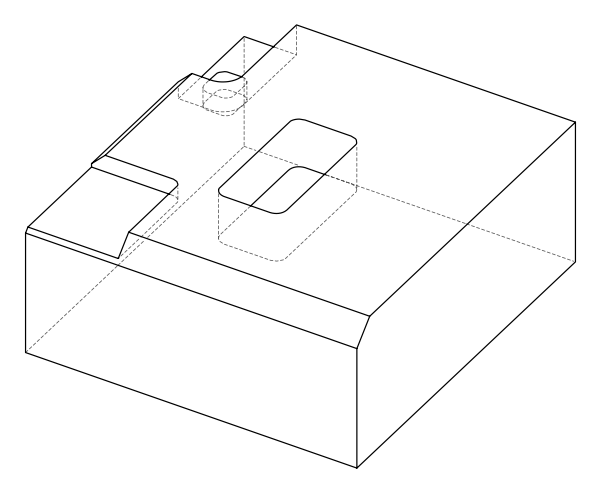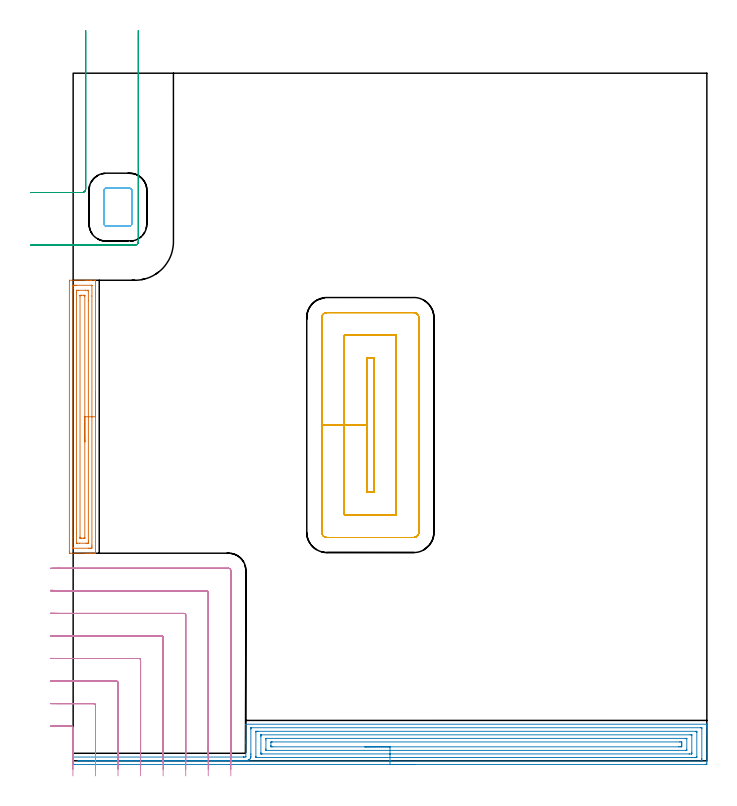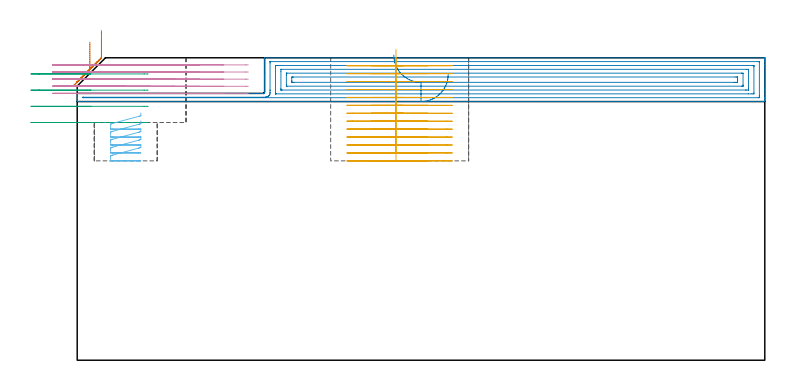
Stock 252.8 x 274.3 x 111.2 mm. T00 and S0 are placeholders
(PLAN: 6 operations, 2 tool changes, 40.7 min)
(1 AREA_MILL | FG_CHAMFER_SURFACE | UGT0205_001 | 3.72 min | 6543 mm3)
(2 AREA_MILL_1 | FG_CHAMFER_SURFACE_1 | UGT0205_001 | 10.23 min | 32088 mm3)
(3 MILL_CORNER_NOTCH_RECTANGULAR | CORNER_NOTCH_RECTANGULAR | UGT0201_006 | Follow Part, ap 7, ae 75% | 1.91 min | 77100 mm3)
(4 MILL_CORNER_NOTCH_RECTANGULAR_1 | CORNER_NOTCH_RECTANGULAR_1 | NXT0201_011 | Follow Part, ap 3, ae 75% | 7.79 min | 66328 mm3)
(5 MILL_RECTANGULAR_POCKET | POCKET_RECTANGULAR_STRAIGHT | NXT0201_011 | Follow Part, ap 3, ae 75% | 16.05 min | 193378 mm3)
(6 MILL_RECTANGULAR_POCKET_1 | POCKET_RECTANGULAR_STRAIGHT_1 | NXT0201_011 | Follow Part, ap 3, ae 75% | 0.99 min | 8261 mm3)
(TOOL UGT0205_001 | Chamfer Mill 20 x 3 x 45 deg. | D20 FL50 Z2)
(TOOL UGT0201_006 | End Mill 28 mm | D28 FL25 Z2)
(TOOL NXT0201_011 | ENDMILL 12mm [2P460-1200-NA 1630] | D12 FL38 Z6)
(OP 1 AREA_MILL)
G17 G21 G94 G90
T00 M6
G54
G17 G0 G90 X8.9 Y147.25 S1061 M3
G43 Z121.2 H0
G94 G1 Y147.212 Z120.328 F250.
Y147.098 Z119.463
Y146.909 Z118.612
Y146.647 Z117.78
Y146.313 Z116.974
Y145.91 Z116.2
Y145.442 Z115.464
Y144.91 Z114.772
Y144.321 Z114.129
Y143.678 Z113.54
Y142.986 Z113.008
Y142.25 Z112.54
Y141.476 Z112.137
Y140.67 Z111.803
Y139.838 Z111.541
Y138.986 Z111.352
Y138.122 Z111.238
Y137.25 Z111.2
Y82.932
X8.898 Y82.81 Z111.189
X8.79 Y82.803 Z111.082
X8.674 Y82.8 Z110.973
X7.999 Z110.298
X7.288 Z109.587
X6.767 Z109.063
X6.507 Z108.804
X5.891 Z108.188
X5.631 Z107.928
X5.015 Z107.309
X-1.12 Z101.177
X-1.432 Y82.804 Z100.865
X-1.492 Y82.81 Z100.805
X-1.499 Y82.872 Z100.799
X-1.5 Y83.378 Z100.8
Y191.123
X-1.494 Y191.633 Z100.803
X-1.491 Y191.69 Z100.806
X-1.428 Y191.7 Z100.869
X5.015 Z107.309
X5.631 Z107.928
X5.891 Z108.188
X6.507 Z108.804
X6.767 Z109.063
X7.288 Z109.587
X8.675 Z110.973
X8.79 Y191.697 Z111.082
X8.898 Y191.69 Z111.189
X8.9 Y191.568 Z111.2
Y137.25
X7.486 Z109.786
Y86.049
X7.483 Y85.322 Z109.783
X7.479 Y85.158 Z109.779
X7.466 Y84.81 Z109.766
X7.117 Y84.803 Z109.417
X6.767 Y84.801 Z109.067
X6.244 Y84.8 Z108.544
X-0.028 Y84.801 Z102.272
X-0.05 Y84.803 Z102.25
X-0.071 Y84.809 Z102.229
X-0.079 Y84.814 Z102.221
X-0.081 Y84.829 Z102.219
X-0.085 Y84.997 Z102.215
X-0.086 Y89.089 Z102.214
X-0.085 Y188.451 Z102.215
X-0.083 Y189.178 Z102.217
X-0.079 Y189.342 Z102.221
X-0.066 Y189.69 Z102.234
X0.283 Y189.697 Z102.583
X0.633 Y189.699 Z102.933
X1.156 Y189.7 Z103.456
X7.428 Y189.699 Z109.728
X7.45 Y189.697 Z109.75
X7.471 Y189.691 Z109.771
X7.479 Y189.686 Z109.779
X7.481 Y189.671 Z109.781
X7.485 Y189.503 Z109.785
X7.486 Y185.401 Z109.786
Y137.25
X6.072 Z108.372
X6.071 Y87.646 Z108.371
X6.069 Y86.939 Z108.369
X6.067 Y86.848 Z108.367
X6.065 Y86.811 Z108.365
X6.023 Y86.805 Z108.323
X5.891 Y86.803 Z108.191
X5.152 Y86.8 Z107.452
X2.523 Z104.823
X1.646 Z103.946
X1.509 Y86.803 Z103.809
X1.372 Y86.808 Z103.672
X1.339 Y86.81 Z103.639
X1.335 Y86.831 Z103.635
X1.331 Y86.878 Z103.631
X1.329 Y86.939 Z103.629
X1.328 Y90.919 Z103.628
X1.329 Y186.854 Z103.629
X1.331 Y187.561 Z103.631
X1.333 Y187.652 Z103.633
X1.335 Y187.689 Z103.635
X1.377 Y187.695 Z103.677
X1.509 Y187.697 Z103.809
X2.248 Y187.7 Z104.548
X4.877 Z107.177
X5.754 Z108.054
X5.891 Y187.697 Z108.191
X6.028 Y187.693 Z108.328
X6.062 Y187.69 Z108.362
X6.065 Y187.669 Z108.365
X6.069 Y187.622 Z108.369
X6.071 Y187.561 Z108.371
X6.072 Y183.581 Z108.372
Y137.25
X4.657 Z106.957
Y89.084
X4.655 Y88.907 Z106.955
X4.653 Y88.844 Z106.953
X4.651 Y88.815 Z106.951
X4.636 Y88.81 Z106.936
X4.537 Y88.807 Z106.837
X4.138 Y88.801 Z106.438
X4.06 Y88.8 Z106.36
X3.262 Z105.562
X3.183 Z105.483
X2.86 Y88.805 Z105.16
X2.78 Y88.809 Z105.08
X2.749 Y88.813 Z105.049
X2.747 Y88.838 Z105.047
X2.745 Y88.908 Z105.045
X2.743 Y89.247 Z105.043
Y185.416
X2.745 Y185.593 Z105.045
X2.747 Y185.656 Z105.047
X2.749 Y185.685 Z105.049
X2.764 Y185.69 Z105.064
X2.863 Y185.693 Z105.163
X3.262 Y185.699 Z105.562
X3.34 Y185.7 Z105.64
X4.138 Z106.438
X4.217 Z106.517
X4.54 Y185.695 Z106.84
X4.62 Y185.691 Z106.92
X4.651 Y185.687 Z106.951
X4.653 Y185.662 Z106.953
X4.655 Y185.592 Z106.955
X4.657 Y185.253 Z106.957
Y137.25
Y136.378 Z106.995
Y135.514 Z107.109
Y134.662 Z107.298
Y133.83 Z107.56
Y133.024 Z107.894
Y132.25 Z108.297
Y131.514 Z108.766
Y130.822 Z109.297
Y130.179 Z109.886
Y129.59 Z110.529
Y129.058 Z111.222
Y128.59 Z111.957
Y128.187 Z112.731
Y127.853 Z113.537
Y127.591 Z114.369
Y127.402 Z115.221
Y127.288 Z116.086
Y127.25 Z116.957
G0 Z121.2
M5
M2
(OP 2 AREA_MILL_1)
G17 G21 G94 G90
T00 M6
G54
G17 G0 G90 X136.4 Y-1.5 S1061 M3
G43 Z121.2 H0
Z105.1
G94 G1 X136.362 Z104.228 F250.
X136.248 Z103.364
X136.059 Z102.512
X135.797 Z101.68
X135.463 Z100.874
X135.06 Z100.1
X134.592 Z99.364
X134.06 Z98.672
X133.471 Z98.029
X132.828 Z97.44
X132.136 Z96.909
X131.4 Z96.44
X130.626 Z96.037
X129.82 Z95.703
X128.988 Z95.441
X128.136 Z95.252
X127.272 Z95.138
X126.4 Z95.1
X0.602
X0.415 Y-1.498 Z95.102
X0.002 Y-1.491 Z95.105
X0. Y-1.291 Z95.306
Y-0.982 Z95.614
Y-0.405 Z96.191
Y-0.096 Z96.499
Y0.522 Z97.121
Y1.005 Z97.604
X0.005 Y1.41 Z98.002
X0.01 Y1.505 Z98.095
X0.152 Y1.5 Z98.1
X67.955
X67.956 Y1.502 Z98.096
X67.96 Y1.509 Z98.082
X67.962 Y1.507 Z98.086
X67.971 Z98.087
X68.055 Y1.501 Z98.099
X68.408 Y1.504 Z98.096
X68.9 Y1.5 Z98.1
Y1.676 Z98.271
Y6.993 Z103.587
Y7.788 Z104.388
X68.901 Y14.533 Z111.133
X68.91 Y14.6 Z111.2
X252.648
X252.79 Y14.605 Z111.195
X252.792 Y14.575 Z111.166
X252.8 Y14.239 Z110.838
Y13.815 Z110.414
Y13.196 Z109.791
Y12.001 Z108.598
Y11.424 Z108.018
Y3.15 Z99.747
Y-0.096 Z96.501
Y-0.385 Z96.212
X252.796 Y-0.982 Z95.615
X252.792 Y-1.491 Z95.106
X252.714 Y-1.494 Z95.103
X252.198 Y-1.5 Z95.1
X126.4
Y-0.086 Z96.514
X2.375 Y-0.085 Z96.515
X2.01 Y-0.073 Z96.527
X2.008 Y-0.035 Z96.565
Y0.045 Z96.645
X2.01 Y0.079 Z96.679
X2.093 Y0.082 Z96.682
X2.204 Y0.085 Z96.685
X2.3
X2.386 Y0.086 Z96.686
X67.699
X68.408 Y0.092 Z96.692
X69.102 Y0.1 Z96.7
X69.21 Y0.11 Z96.71
X69.3 Y0.122 Z96.722
X69.592 Y0.181 Z96.781
X69.836 Y0.258 Z96.858
X70.076 Y0.365 Z96.965
X70.192 Y0.43 Z97.03
X70.405 Y0.579 Z97.179
X70.618 Y0.79 Z97.39
X70.738 Y0.96 Z97.56
X70.797 Y1.075 Z97.675
X70.876 Y1.333 Z97.933
X70.891 Y1.676 Z98.276
X70.898 Y1.862 Z98.462
X70.9 Y2.562 Z99.162
Y2.745 Z99.345
X70.901 Y12.677 Z109.277
X70.905 Y13.043 Z109.643
X70.91 Y13.147 Z109.747
X70.915 Y13.18 Z109.78
X70.921 Y13.181 Z109.781
X70.974 Y13.184 Z109.784
X71.084 Y13.186 Z109.786
X250.425
X250.636 Y13.184 Z109.784
X250.741 Y13.181 Z109.781
X250.785 Y13.179 Z109.779
X250.79 Y13.148 Z109.748
X250.794 Y13.053 Z109.653
X250.799 Y12.814 Z109.414
X250.8 Y0.79 Z97.39
X250.799 Y0.408 Z97.008
X250.792 Y0.023 Z96.623
X250.79 Y-0.079 Z96.521
X250.744 Y-0.081 Z96.519
X250.634 Y-0.084 Z96.516
X250.414 Y-0.086 Z96.514
X126.4
Y1.328 Z97.928
X73.219 Y1.329 Z97.929
X73.016 Y1.33 Z97.93
X72.941 Y1.331 Z97.931
X72.91 Y1.335 Z97.935
X72.897 Y1.337 Z97.937
X72.895 Y1.358 Z97.958
Y1.458 Z98.058
X72.899 Y1.646 Z98.246
Y1.676 Z98.276
X72.9 Y11.424 Z108.024
X72.904 Y11.638 Z108.238
X72.908 Y11.744 Z108.344
X72.91 Y11.764 Z108.364
X72.962 Y11.767 Z108.367
X73.061 Y11.769 Z108.369
X73.412 Y11.771 Z108.371
X73.761
X248.28
X248.63 Y11.769 Z108.369
X248.745 Y11.767 Z108.367
X248.78 Y11.765 Z108.365
X248.79 Y11.706 Z108.306
X248.795 Y11.593 Z108.193
X248.798 Y11.424 Z108.024
X248.8 Y11.255 Z107.855
X248.799 Y1.676 Z98.276
X248.797 Y1.509 Z98.109
X248.79 Y1.344 Z97.944
X248.63 Y1.336 Z97.936
X248.085 Y1.331 Z97.931
X246.845 Y1.328 Z97.928
X126.4
Y2.743 Z99.343
X75.364
X75.114 Y2.744 Z99.344
X74.989 Y2.746 Z99.346
X74.928 Y2.75 Z99.35
X74.91 Y2.753 Z99.353
X74.909 Y2.775 Z99.375
X74.901 Y3.202 Z99.802
X74.9 Y9.652 Z106.252
X74.902 Y10.291 Z106.891
X74.907 Y10.335 Z106.935
X74.911 Y10.351 Z106.951
X74.925 Y10.352 Z106.952
X75.013 Y10.355 Z106.955
X75.19 Y10.357 Z106.957
X246.135
X246.711 Y10.353 Z106.953
X246.777 Y10.351 Z106.951
X246.79 Y10.349 Z106.949
X246.793 Y10.33 Z106.93
X246.797 Y10.282 Z106.882
X246.799 Y10.087 Z106.687
X246.8 Y3.448 Z100.048
X246.798 Y3.028 Z99.628
X246.794 Y2.818 Z99.418
X246.79 Y2.766 Z99.366
X246.786 Y2.749 Z99.349
X246.764 Y2.748 Z99.348
X246.661 Y2.745 Z99.345
X245.953 Y2.743 Z99.343
X245.771
X126.4
Y4.157 Z100.757
X77.151
X77.032 Y4.158 Z100.758
X76.937 Y4.162 Z100.762
X76.913 Y4.164 Z100.764
X76.909 Y4.17 Z100.77
X76.905 Y4.193 Z100.793
X76.902 Y4.335 Z100.935
X76.9 Y4.761 Z101.361
Y8.306 Z104.906
X76.901 Y8.765 Z105.365
X76.903 Y8.872 Z105.472
X76.907 Y8.925 Z105.525
X76.909 Y8.933 Z105.533
X76.923 Y8.936 Z105.536
X76.972 Y8.939 Z105.539
X77.152 Y8.942 Z105.542
X244.169 Y8.943 Z105.543
X244.347 Y8.941 Z105.541
X244.705 Y8.936 Z105.536
X244.791 Y8.934 Z105.534
X244.794 Y8.91 Z105.51
X244.797 Y8.855 Z105.455
X244.799 Y8.765 Z105.365
X244.8 Y4.594 Z101.194
X244.797 Y4.335 Z100.935
X244.792 Y4.179 Z100.779
X244.791 Y4.165 Z100.765
X244.741 Y4.162 Z100.762
X244.646 Y4.159 Z100.759
X244.526 Y4.157 Z100.757
X244.347
X126.4
Y5.571 Z102.171
X79.653 Y5.572 Z102.172
X79.114 Y5.574 Z102.174
X78.935 Y5.576 Z102.176
X78.913 Y5.578 Z102.178
X78.908 Y5.64 Z102.24
X78.903 Y5.753 Z102.353
X78.901 Y5.894 Z102.494
X78.9 Y6.107 Z102.707
X78.902 Y7.203 Z103.803
X78.91 Y7.418 Z104.018
X78.921 Y7.522 Z104.122
X78.98 Y7.524 Z104.124
X79.114 Y7.527 Z104.127
X79.467 Y7.528 Z104.128
X241.845
X242.384 Y7.525 Z104.125
X242.744 Y7.522 Z104.122
X242.79 Y7.515 Z104.115
X242.796 Y7.471 Z104.071
X242.799 Y6.993 Z103.593
X242.8 Y6.581 Z103.181
X242.797 Y6.107 Z102.707
X242.791 Y5.703 Z102.303
X242.779 Y5.578 Z102.178
X242.654 Y5.576 Z102.176
X242.384 Y5.573 Z102.173
X242.031 Y5.572 Z102.172
X241.492 Y5.571 Z102.171
X126.4
X125.528 Z102.209
X124.664 Z102.323
X123.812 Z102.512
X122.98 Z102.774
X122.174 Z103.108
X121.4 Z103.511
X120.664 Z103.98
X119.972 Z104.511
X119.329 Z105.1
X118.74 Z105.743
X118.208 Z106.435
X117.74 Z107.171
X117.337 Z107.945
X117.003 Z108.751
X116.741 Z109.583
X116.552 Z110.435
X116.438 Z111.3
X116.4 Z112.171
G0 Z121.2
M5
M2
(OP 3 MILL_CORNER_NOTCH_RECTANGULAR)
G17 G21 G94 G90
T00 M6
G54
G17 G0 G90 X-17. Y226.7 S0 M3
G43 Z121.2 H0
Z105.25
G94 G1 X-14. F250.
X3.605 F500.
G3 X5. Y228.095 R1.4
G1 Y288.3
Y291.3 F250.
G0 Z121.2
X-17. Y205.7
Z105.25
G1 X-14.
X24.605 F500.
G3 X26. Y207.095 R1.4
G1 Y288.3
Y291.3 F250.
G0 Z121.2
X-17. Y226.7
Z99.3
G1 X-14.
X3.605 F500.
G3 X5. Y228.095 R1.4
G1 Y288.3
Y291.3 F250.
G0 Z121.2
X-17. Y205.7
Z99.3
G1 X-14.
X24.605 F500.
G3 X26. Y207.095 R1.4
G1 Y288.3
Y291.3 F250.
G0 Z121.2
X-17. Y226.7
Z93.35
G1 X-14.
X3.605 F500.
G3 X5. Y228.095 R1.4
G1 Y288.3
Y291.3 F250.
G0 Z121.2
X-17. Y205.7
Z93.35
G1 X-14.
X24.605 F500.
G3 X26. Y207.095 R1.4
G1 Y288.3
Y291.3 F250.
G0 Z121.2
X-17. Y226.7
Z87.4
G1 X-14.
X3.605 F500.
G3 X5. Y228.095 R1.4
G1 Y288.3
Y291.3 F250.
G0 Z121.2
X-17. Y205.7
Z87.4
G1 X-14.
X24.605 F500.
G3 X26. Y207.095 R1.4
G1 Y288.3
Y291.3 F250.
G0 Z121.2
M5
M2
(OP 4 MILL_CORNER_NOTCH_RECTANGULAR_1)
G17 G21 G94 G90
T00 M6
G54
G17 G0 G90 X-0.1 Y2.501 S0 M3
G43 Z121.2 H1
Z108.58
G94 G1 Y5.501 F250.
Y13.205 F500.
G3 X-0.695 Y13.8 R0.6
G1 X-5.103
G2 X-6. Y13.806 R63.
G1 X-9. Y13.849 F250.
G0 Z121.2
X8.9 Y2.5
Z108.58
G1 Y5.5
Y22.204 F500.
G3 X8.304 Y22.8 R0.6
G1 X-5.103
G2 X-6. Y22.807 R54.
G1 X-9. Y22.857 F250.
G0 Z121.2
X17.9 Y2.5
Z108.58
G1 Y5.5
Y31.204 F500.
G3 X17.304 Y31.8 R0.6
G1 X-5.103
G2 X-6. Y31.809 R45.
G1 X-8.999 Y31.869 F250.
G0 Z121.2
X26.9 Y2.5
Z108.58
G1 Y5.5
Y40.204 F500.
G3 X26.304 Y40.8 R0.6
G1 X-5.103
G2 X-6. Y40.811 R36.
G1 X-8.999 Y40.886 F250.
G0 Z121.2
X35.9 Y2.5
Z108.58
G1 Y5.5
Y49.203 F500.
G3 X35.303 Y49.8 R0.6
G1 X-5.103
G2 X-6. Y49.815 R27.
G1 X-8.998 Y49.915 F250.
G0 Z121.2
X44.9 Y2.5
Z108.58
G1 Y5.5
Y58.203 F500.
G3 X44.303 Y58.8 R0.6
G1 X-5.103
G2 X-6. Y58.822 R18.
G1 X-8.996 Y58.972 F250.
G0 Z121.2
X53.9 Y2.5
Z108.58
G1 Y5.5
Y67.203 F500.
G3 X53.303 Y67.8 R0.6
G1 X-5.103
G2 X-6. Y67.845 R9.
G1 X-8.985 Y68.144 F250.
G0 Z121.2
X62.9 Y2.5
Z108.58
G1 Y5.5
Y75.9 F500.
G3 X62. Y76.8 R0.9
G1 X-5.103
X-8.103 F250.
G0 Z121.2
X-0.1 Y1.861
Z105.96
G1 Y4.861
Y13.205 F500.
G3 X-0.695 Y13.8 R0.6
G1 X-6.
X-9. Y13.801 F250.
G0 Z121.2
X8.9 Y1.86
Z105.96
G1 Y4.86
Y22.204 F500.
G3 X8.304 Y22.8 R0.6
G1 X-0.695
X-6.
X-9. Y22.801 F250.
G0 Z121.2
X17.9 Y1.86
Z105.96
G1 Y4.86
Y31.204 F500.
G3 X17.304 Y31.8 R0.6
G1 X8.304
X-6.
X-9. Y31.801 F250.
G0 Z121.2
X26.9 Y1.86
Z105.96
G1 Y4.86
Y40.204 F500.
G3 X26.304 Y40.8 R0.6
G1 X17.304
X-6.
X-9. Y40.802 F250.
G0 Z121.2
X35.9 Y1.86
Z105.96
G1 Y4.86
Y49.203 F500.
G3 X35.303 Y49.8 R0.6
G1 X26.304
X-6.
X-9. Y49.802 F250.
G0 Z121.2
X44.9 Y1.86
Z105.96
G1 Y4.86
Y58.203 F500.
G3 X44.303 Y58.8 R0.6
G1 X35.303
X-6.
X-9. Y58.803 F250.
G0 Z121.2
X53.9 Y1.86
Z105.96
G1 Y4.86
Y67.203 F500.
G3 X53.303 Y67.8 R0.6
G1 X44.303
X-6.
X-9. Y67.807 F250.
G0 Z121.2
X62.9 Y1.86
Z105.96
G1 Y4.86
Y75.9 F500.
G3 X62. Y76.8 R0.9
G1 X-5.98
X-8.98 F250.
G0 Z121.2
X-0.1 Y-0.759
Z103.34
G1 Y2.241
Y13.205 F500.
G3 X-0.695 Y13.8 R0.6
G1 X-6.
X-9. F250.
G0 Z121.2
X8.9 Y-0.76
Z103.34
G1 Y2.24
Y22.204 F500.
G3 X8.304 Y22.8 R0.6
G1 X-6.
X-9. F250.
G0 Z121.2
X17.9 Y-0.76
Z103.34
G1 Y2.24
Y31.204 F500.
G3 X17.304 Y31.8 R0.6
G1 X-6.
X-9. F250.
G0 Z121.2
X26.9 Y-0.76
Z103.34
G1 Y2.24
Y40.204 F500.
G3 X26.304 Y40.8 R0.6
G1 X-6.
X-9. F250.
G0 Z121.2
X35.9 Y-0.76
Z103.34
G1 Y2.24
Y49.203 F500.
G3 X35.303 Y49.8 R0.6
G1 X-6.
X-9. F250.
G0 Z121.2
X44.9 Y-0.76
Z103.34
G1 Y2.24
Y58.203 F500.
G3 X44.303 Y58.8 R0.6
G1 X-6.
X-9. F250.
G0 Z121.2
X53.9 Y-0.76
Z103.34
G1 Y2.24
Y67.203 F500.
G3 X53.303 Y67.8 R0.6
G1 X-6.
X-9. F250.
G0 Z121.2
X62.9 Y-0.76
Z103.34
G1 Y2.24
Y75.9 F500.
G3 X62. Y76.8 R0.9
G1 X-6.
X-9. F250.
G0 Z121.2
X-0.1 Y-3.379
Z100.72
G1 Y-0.379
Y13.205 F500.
G3 X-0.695 Y13.8 R0.6
G1 X-6.
X-9. F250.
G0 Z121.2
X8.9 Y-3.38
Z100.72
G1 Y-0.38
Y22.204 F500.
G3 X8.304 Y22.8 R0.6
G1 X-6.
X-9. F250.
G0 Z121.2
X17.9 Y-3.38
Z100.72
G1 Y-0.38
Y31.204 F500.
G3 X17.304 Y31.8 R0.6
G1 X-6.
X-9. F250.
G0 Z121.2
X26.9 Y-3.38
Z100.72
G1 Y-0.38
Y40.204 F500.
G3 X26.304 Y40.8 R0.6
G1 X-6.
X-9. F250.
G0 Z121.2
X35.9 Y-3.38
Z100.72
G1 Y-0.38
Y49.203 F500.
G3 X35.303 Y49.8 R0.6
G1 X-6.
X-9. F250.
G0 Z121.2
X44.9 Y-3.38
Z100.72
G1 Y-0.38
Y58.203 F500.
G3 X44.303 Y58.8 R0.6
G1 X-6.
X-9. F250.
G0 Z121.2
X53.9 Y-3.38
Z100.72
G1 Y-0.38
Y67.203 F500.
G3 X53.303 Y67.8 R0.6
G1 X-6.
X-9. F250.
G0 Z121.2
X62.9 Y-3.38
Z100.72
G1 Y-0.38
Y75.9 F500.
G3 X62. Y76.8 R0.9
G1 X-6.
X-9. F250.
G0 Z121.2
X-0.1 Y-5.998
Z98.1
G1 Y-2.998
Y13.205 F500.
G3 X-0.695 Y13.8 R0.6
G1 X-6.
X-9. F250.
G0 Z121.2
X8.9 Y-5.999
Z98.1
G1 Y-2.999
Y22.204 F500.
G3 X8.304 Y22.8 R0.6
G1 X-6.
X-9. F250.
G0 Z121.2
X17.9 Y-5.999
Z98.1
G1 Y-2.999
Y31.204 F500.
G3 X17.304 Y31.8 R0.6
G1 X-6.
X-9. F250.
G0 Z121.2
X26.9 Y-5.999
Z98.1
G1 Y-2.999
Y40.204 F500.
G3 X26.304 Y40.8 R0.6
G1 X-6.
X-9. F250.
G0 Z121.2
X35.9 Y-5.999
Z98.1
G1 Y-2.999
Y49.203 F500.
G3 X35.303 Y49.8 R0.6
G1 X-6.
X-9. F250.
G0 Z121.2
X44.9 Y-5.999
Z98.1
G1 Y-2.999
Y58.203 F500.
G3 X44.303 Y58.8 R0.6
G1 X-6.
X-9. F250.
G0 Z121.2
X53.9 Y-5.999
Z98.1
G1 Y-2.999
Y67.203 F500.
G3 X53.303 Y67.8 R0.6
G1 X-6.
X-9. F250.
G0 Z121.2
X62.9 Y-5.999
Z98.1
G1 Y-2.999
Y75.9 F500.
G3 X62. Y76.8 R0.9
G1 X-6.
X-9. F250.
G0 Z121.2
M5
M2
(OP 5 MILL_RECTANGULAR_POCKET)
G17 G21 G94 G90
T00 M6
G54
G17 G0 G90 X117.2 Y156.026 S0 M3
G43 Z121.2 H1
Z114.2
G94 G1 Y133.95 Z108.285 F250.
Y107.1 F500.
X119.9
Y160.8
X117.2
Y133.95
X108.2
Y98.1
X128.9
Y169.8
X108.2
Y133.95
X99.2
Y91.1
G3 X101.2 Y89.1 R2.
G1 X135.9
G3 X137.9 Y91.1 R2.
G1 Y176.8
G3 X135.9 Y178.8 R2.
G1 X101.2
G3 X99.2 Y176.8 R2.
G1 Y133.95
Y132.95
G0 X117.2 Y156.026 Z111.285
G1 Y133.95 Z105.369 F250.
Y107.1 F500.
X119.9
Y160.8
X117.2
Y133.95
X108.2
Y98.1
X128.9
Y169.8
X108.2
Y133.95
X99.2
Y91.1
G3 X101.2 Y89.1 R2.
G1 X135.9
G3 X137.9 Y91.1 R2.
G1 Y176.8
G3 X135.9 Y178.8 R2.
G1 X101.2
G3 X99.2 Y176.8 R2.
G1 Y133.95
Y132.95
G0 X117.2 Y156.026 Z108.369
G1 Y133.95 Z102.454 F250.
Y107.1 F500.
X119.9
Y160.8
X117.2
Y133.95
X108.2
Y98.1
X128.9
Y169.8
X108.2
Y133.95
X99.2
Y91.1
G3 X101.2 Y89.1 R2.
G1 X135.9
G3 X137.9 Y91.1 R2.
G1 Y176.8
G3 X135.9 Y178.8 R2.
G1 X101.2
G3 X99.2 Y176.8 R2.
G1 Y133.95
Y132.95
G0 X117.2 Y156.026 Z105.454
G1 Y133.95 Z99.538 F250.
Y107.1 F500.
X119.9
Y160.8
X117.2
Y133.95
X108.2
Y98.1
X128.9
Y169.8
X108.2
Y133.95
X99.2
Y91.1
G3 X101.2 Y89.1 R2.
G1 X135.9
G3 X137.9 Y91.1 R2.
G1 Y176.8
G3 X135.9 Y178.8 R2.
G1 X101.2
G3 X99.2 Y176.8 R2.
G1 Y133.95
Y132.95
G0 X117.2 Y156.026 Z102.538
G1 Y133.95 Z96.623 F250.
Y107.1 F500.
X119.9
Y160.8
X117.2
Y133.95
X108.2
Y98.1
X128.9
Y169.8
X108.2
Y133.95
X99.2
Y91.1
G3 X101.2 Y89.1 R2.
G1 X135.9
G3 X137.9 Y91.1 R2.
G1 Y176.8
G3 X135.9 Y178.8 R2.
G1 X101.2
G3 X99.2 Y176.8 R2.
G1 Y133.95
Y132.95
G0 X117.2 Y156.026 Z99.623
G1 Y133.95 Z93.708 F250.
Y107.1 F500.
X119.9
Y160.8
X117.2
Y133.95
X108.2
Y98.1
X128.9
Y169.8
X108.2
Y133.95
X99.2
Y91.1
G3 X101.2 Y89.1 R2.
G1 X135.9
G3 X137.9 Y91.1 R2.
G1 Y176.8
G3 X135.9 Y178.8 R2.
G1 X101.2
G3 X99.2 Y176.8 R2.
G1 Y133.95
Y132.95
G0 X117.2 Y156.026 Z96.708
G1 Y133.95 Z90.792 F250.
Y107.1 F500.
X119.9
Y160.8
X117.2
Y133.95
X108.2
Y98.1
X128.9
Y169.8
X108.2
Y133.95
X99.2
Y91.1
G3 X101.2 Y89.1 R2.
G1 X135.9
G3 X137.9 Y91.1 R2.
G1 Y176.8
G3 X135.9 Y178.8 R2.
G1 X101.2
G3 X99.2 Y176.8 R2.
G1 Y133.95
Y132.95
G0 X117.2 Y156.026 Z93.792
G1 Y133.95 Z87.877 F250.
Y107.1 F500.
X119.9
Y160.8
X117.2
Y133.95
X108.2
Y98.1
X128.9
Y169.8
X108.2
Y133.95
X99.2
Y91.1
G3 X101.2 Y89.1 R2.
G1 X135.9
G3 X137.9 Y91.1 R2.
G1 Y176.8
G3 X135.9 Y178.8 R2.
G1 X101.2
G3 X99.2 Y176.8 R2.
G1 Y133.95
Y132.95
G0 X117.2 Y156.026 Z90.877
G1 Y133.95 Z84.962 F250.
Y107.1 F500.
X119.9
Y160.8
X117.2
Y133.95
X108.2
Y98.1
X128.9
Y169.8
X108.2
Y133.95
X99.2
Y91.1
G3 X101.2 Y89.1 R2.
G1 X135.9
G3 X137.9 Y91.1 R2.
G1 Y176.8
G3 X135.9 Y178.8 R2.
G1 X101.2
G3 X99.2 Y176.8 R2.
G1 Y133.95
Y132.95
G0 X117.2 Y156.026 Z87.962
G1 Y133.95 Z82.046 F250.
Y107.1 F500.
X119.9
Y160.8
X117.2
Y133.95
X108.2
Y98.1
X128.9
Y169.8
X108.2
Y133.95
X99.2
Y91.1
G3 X101.2 Y89.1 R2.
G1 X135.9
G3 X137.9 Y91.1 R2.
G1 Y176.8
G3 X135.9 Y178.8 R2.
G1 X101.2
G3 X99.2 Y176.8 R2.
G1 Y133.95
Y132.95
G0 X117.2 Y156.026 Z85.046
G1 Y133.95 Z79.131 F250.
Y107.1 F500.
X119.9
Y160.8
X117.2
Y133.95
X108.2
Y98.1
X128.9
Y169.8
X108.2
Y133.95
X99.2
Y91.1
G3 X101.2 Y89.1 R2.
G1 X135.9
G3 X137.9 Y91.1 R2.
G1 Y176.8
G3 X135.9 Y178.8 R2.
G1 X101.2
G3 X99.2 Y176.8 R2.
G1 Y133.95
Y132.95
G0 X117.2 Y156.026 Z82.131
G1 Y133.95 Z76.215 F250.
Y107.1 F500.
X119.9
Y160.8
X117.2
Y133.95
X108.2
Y98.1
X128.9
Y169.8
X108.2
Y133.95
X99.2
Y91.1
G3 X101.2 Y89.1 R2.
G1 X135.9
G3 X137.9 Y91.1 R2.
G1 Y176.8
G3 X135.9 Y178.8 R2.
G1 X101.2
G3 X99.2 Y176.8 R2.
G1 Y133.95
Y132.95
G0 X117.2 Y156.026 Z79.215
G1 Y133.95 Z73.3 F250.
Y107.1 F500.
X119.9
Y160.8
X117.2
Y133.95
X108.2
Y98.1
X128.9
Y169.8
X108.2
Y133.95
X99.2
Y91.1
G3 X101.2 Y89.1 R2.
G1 X135.9
G3 X137.9 Y91.1 R2.
G1 Y176.8
G3 X135.9 Y178.8 R2.
G1 X101.2
G3 X99.2 Y176.8 R2.
G1 Y133.95
Y132.95
G0 Z121.2
M5
M2
(OP 6 MILL_RECTANGULAR_POCKET_1)
G17 G21 G94 G90
T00 M6
G54
G17 G0 G90 X23.4 Y224.208 S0 M3
G43 Z121.2 H1
Z90.877
G94 G1 Y227.595 Z89.969 F250.
X23.341 Y227.833 Z89.904
X23.221 Y228.047 Z89.838
X23.047 Y228.221 Z89.772
X22.833 Y228.341 Z89.706
X22.595 Y228.4 Z89.641
X13.105 Z87.098
X12.867 Y228.341 Z87.032
X12.653 Y228.221 Z86.966
X12.479 Y228.047 Z86.9
X12.359 Y227.833 Z86.835
X12.3 Y227.595 Z86.769
Y227.5 Z86.743
Y220.85 Z84.962
Y214.2 F500.
G3 X13.2 Y213.3 R0.9
G1 X22.5
G3 X23.4 Y214.2 R0.9
G1 Y227.5
G3 X22.5 Y228.4 R0.9
G1 X13.2
G3 X12.3 Y227.5 R0.9
G1 Y220.85
Y219.85
G0 X23.4 Y224.208 Z87.962
G1 Y227.595 Z87.054 F250.
X23.341 Y227.833 Z86.988
X23.221 Y228.047 Z86.923
X23.047 Y228.221 Z86.857
X22.833 Y228.341 Z86.791
X22.595 Y228.4 Z86.725
X13.105 Z84.182
X12.867 Y228.341 Z84.117
X12.653 Y228.221 Z84.051
X12.479 Y228.047 Z83.985
X12.359 Y227.833 Z83.919
X12.3 Y227.595 Z83.853
Y227.5 Z83.828
Y220.85 Z82.046
Y214.2 F500.
G3 X13.2 Y213.3 R0.9
G1 X22.5
G3 X23.4 Y214.2 R0.9
G1 Y227.5
G3 X22.5 Y228.4 R0.9
G1 X13.2
G3 X12.3 Y227.5 R0.9
G1 Y220.85
Y219.85
G0 X23.4 Y224.208 Z85.046
G1 Y227.595 Z84.139 F250.
X23.341 Y227.833 Z84.073
X23.221 Y228.047 Z84.007
X23.047 Y228.221 Z83.941
X22.833 Y228.341 Z83.876
X22.595 Y228.4 Z83.81
X13.105 Z81.267
X12.867 Y228.341 Z81.201
X12.653 Y228.221 Z81.135
X12.479 Y228.047 Z81.07
X12.359 Y227.833 Z81.004
X12.3 Y227.595 Z80.938
Y227.5 Z80.913
Y220.85 Z79.131
Y214.2 F500.
G3 X13.2 Y213.3 R0.9
G1 X22.5
G3 X23.4 Y214.2 R0.9
G1 Y227.5
G3 X22.5 Y228.4 R0.9
G1 X13.2
G3 X12.3 Y227.5 R0.9
G1 Y220.85
Y219.85
G0 X23.4 Y224.208 Z82.131
G1 Y227.595 Z81.223 F250.
X23.341 Y227.833 Z81.158
X23.221 Y228.047 Z81.092
X23.047 Y228.221 Z81.026
X22.833 Y228.341 Z80.96
X22.595 Y228.4 Z80.894
X13.105 Z78.352
X12.867 Y228.341 Z78.286
X12.653 Y228.221 Z78.22
X12.479 Y228.047 Z78.154
X12.359 Y227.833 Z78.088
X12.3 Y227.595 Z78.023
Y227.5 Z77.997
Y220.85 Z76.215
Y214.2 F500.
G3 X13.2 Y213.3 R0.9
G1 X22.5
G3 X23.4 Y214.2 R0.9
G1 Y227.5
G3 X22.5 Y228.4 R0.9
G1 X13.2
G3 X12.3 Y227.5 R0.9
G1 Y220.85
Y219.85
G0 X23.4 Y224.208 Z79.215
G1 Y227.595 Z78.308 F250.
X23.341 Y227.833 Z78.242
X23.221 Y228.047 Z78.176
X23.047 Y228.221 Z78.111
X22.833 Y228.341 Z78.045
X22.595 Y228.4 Z77.979
X13.105 Z75.436
X12.867 Y228.341 Z75.37
X12.653 Y228.221 Z75.305
X12.479 Y228.047 Z75.239
X12.359 Y227.833 Z75.173
X12.3 Y227.595 Z75.107
Y227.5 Z75.082
Y220.85 Z73.3
Y214.2 F500.
G3 X13.2 Y213.3 R0.9
G1 X22.5
G3 X23.4 Y214.2 R0.9
G1 Y227.5
G3 X22.5 Y228.4 R0.9
G1 X13.2
G3 X12.3 Y227.5 R0.9
G1 Y220.85
Y219.85
G0 Z121.2
M5
M2
